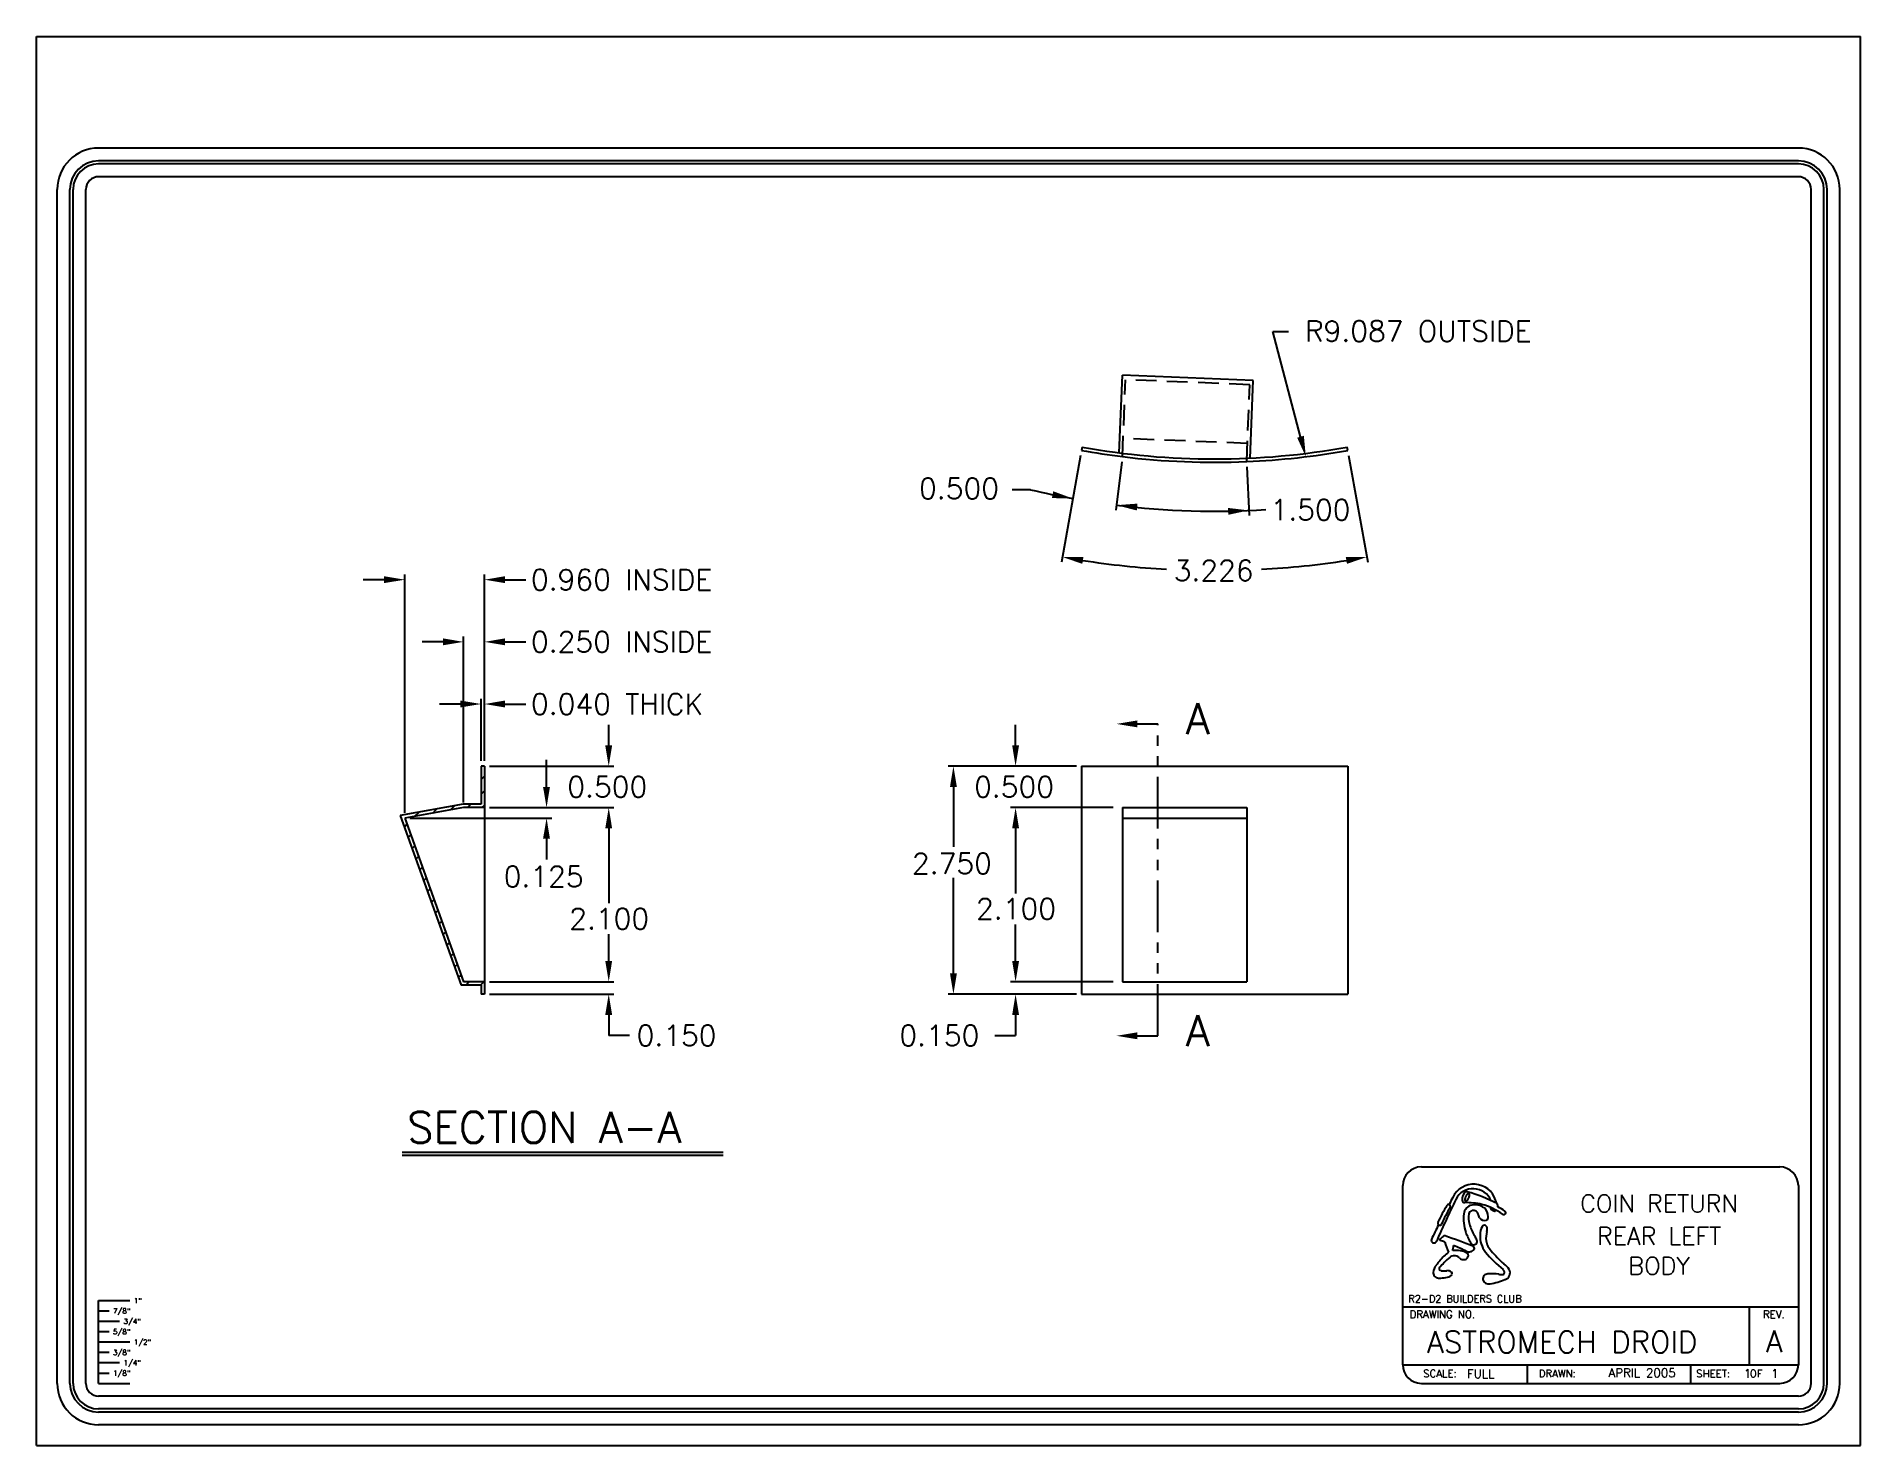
# Model space of a CAD drawing. Extents: x 0 to 22, y 0 to 17.
import ezdxf
from ezdxf.enums import TextEntityAlignment as Align

# ---------------------------------------------------------------- set-up
doc = ezdxf.new("R2010")
doc.units = 0
doc.linetypes.add('HIDDEN', pattern=[0.375, 0.25, -0.125])
doc.linetypes.add('PHANTOM2', pattern=[1.25, 0.625, -0.125, 0.125, -0.125, 0.125, -0.125])
doc.layers.get('0').update_dxf_attribs({"linetype": 'CONTINUOUS'})
for name, color, linetype in [('BODY_-_COIN_RETURN_PANEL_-', 7, 'CONTINUOUS'), ('DIMENSIONS', 1, 'CONTINUOUS'), ('FORM', 5, 'CONTINUOUS')]:
    doc.layers.add(name, color=color, linetype=linetype)
doc.styles.get("Standard").update_dxf_attribs({"font": 'simplex.shx'})

msp = doc.modelspace()

# ---------------------------------------------------------------- linework, layer by layer
for p, q in [((0, 0), (0, 17)), ((0, 17), (22, 17)), ((22, 0), (22, 17)), ((0.75, 0.75), (0.75, 1.75)), ((0.75, 1.75), (1.125, 1.75)), ((0.75, 1.625), (0.875, 1.625)), ((0.75, 1.5), (1, 1.5)), ((0.75, 1.375), (0.875, 1.375)), ((0.75, 1.25), (1.125, 1.25)), ((0.75, 1.125), (0.875, 1.125)), ((0.75, 1), (1, 1)), ((0.75, 0.875), (0.875, 0.875)), ((0.75, 0.75), (1.125, 0.75)), ((0, 0), (22, 0))]:
    msp.add_line(p, q)
at = {"layer": 'BODY_-_COIN_RETURN_PANEL_-'}
for p, q in [((13.06, 11.976), (13.098, 12.915)), ((14.676, 12.851), (13.098, 12.915)), ((14.639, 11.913), (14.676, 12.851)), ((12.612, 12.045), (12.605, 12.006)), ((15.815, 12.006), (15.808, 12.045)), ((5.402, 8.196), (5.362, 8.196)), ((5.362, 8.196), (5.362, 7.736)), ((5.402, 8.196), (5.402, 5.446)), ((12.605, 8.196), (15.815, 8.196)), ((12.605, 8.196), (12.605, 5.446)), ((15.815, 8.196), (15.815, 5.446)), ((5.362, 8.036), (5.402, 8.076)), ((5.148, 7.736), (4.388, 7.602)), ((4.993, 7.668), (5.043, 7.718)), ((5.362, 7.736), (5.148, 7.736)), ((5.198, 7.696), (5.238, 7.736)), ((5.362, 7.86), (5.402, 7.9)), ((5.375, 7.696), (5.402, 7.723)), ((4.388, 7.602), (5.123, 5.556)), ((4.39, 7.596), (4.399, 7.604)), ((4.437, 7.466), (4.468, 7.497)), ((5.152, 7.696), (4.442, 7.571)), ((4.442, 7.571), (5.152, 5.596)), ((4.564, 7.593), (4.614, 7.642)), ((4.779, 7.631), (4.828, 7.68)), ((5.402, 7.696), (5.152, 7.696)), ((13.098, 7.696), (14.597, 7.696)), ((13.098, 7.696), (13.098, 5.596)), ((13.098, 7.571), (14.597, 7.571)), ((14.597, 7.696), (14.597, 5.596)), ((4.484, 7.335), (4.515, 7.367)), ((4.531, 7.205), (4.562, 7.237)), ((4.577, 7.075), (4.609, 7.107)), ((4.624, 6.945), (4.655, 6.977)), ((4.671, 6.815), (4.702, 6.847)), ((4.718, 6.685), (4.749, 6.717)), ((4.764, 6.555), (4.796, 6.587)), ((4.811, 6.425), (4.842, 6.457)), ((4.858, 6.295), (4.889, 6.327)), ((4.905, 6.165), (4.936, 6.196)), ((4.951, 6.035), (4.983, 6.066)), ((4.998, 5.905), (5.029, 5.936)), ((5.045, 5.775), (5.076, 5.806)), ((5.092, 5.645), (5.123, 5.676)), ((5.362, 5.556), (5.123, 5.556)), ((5.402, 5.596), (5.152, 5.596)), ((5.179, 5.556), (5.219, 5.596)), ((5.356, 5.556), (5.396, 5.596)), ((5.362, 5.556), (5.362, 5.446)), ((13.098, 5.596), (14.597, 5.596)), ((5.402, 5.446), (5.362, 5.446)), ((12.605, 5.446), (15.815, 5.446))]:
    msp.add_line(p, q, dxfattribs=at)
at = {"layer": 'BODY_-_COIN_RETURN_PANEL_-', "linetype": 'HIDDEN'}
for p, q in [((13.098, 11.931), (13.136, 12.859)), ((14.634, 12.799), (13.136, 12.859)), ((14.597, 11.871), (14.634, 12.799)), ((14.606, 12.09), (13.107, 12.15))]:
    msp.add_line(p, q, dxfattribs=at)
at = {"layer": 'BODY_-_COIN_RETURN_PANEL_-'}
for radius, start, end in [(9.087, 259.8255, 262.9728), (9.047, 259.8255, 280.1735), (9.087, 262.9728, 272.4414), (9.087, 272.4414, 280.1735)]:
    msp.add_arc((14.21, 20.95), radius, start, end, dxfattribs=at)
at = {"layer": 'DIMENSIONS'}
for p, q in [((15.246, 12.171), (14.91, 13.441)), ((14.91, 13.441), (15.101, 13.441)), ((12.594, 11.944), (12.363, 10.658)), ((15.826, 11.944), (16.057, 10.658)), ((13.091, 11.869), (13.019, 11.283)), ((14.6, 11.809), (14.625, 11.219)), ((11.989, 11.531), (11.766, 11.531)), ((4.192, 10.446), (3.942, 10.446)), ((4.442, 7.634), (4.442, 10.509)), ((5.402, 8.259), (5.402, 10.509)), ((5.652, 10.446), (5.902, 10.446)), ((4.902, 9.696), (4.652, 9.696)), ((5.152, 7.759), (5.152, 9.759)), ((5.402, 8.259), (5.402, 9.759)), ((5.652, 9.696), (5.902, 9.696)), ((5.112, 8.946), (4.862, 8.946)), ((5.362, 8.259), (5.362, 9.009)), ((5.402, 8.259), (5.402, 9.009)), ((5.652, 8.946), (5.902, 8.946)), ((6.902, 8.446), (6.902, 8.696)), ((11.809, 8.446), (11.809, 8.696)), ((13.276, 8.706), (13.526, 8.706)), ((5.464, 8.196), (6.964, 8.196)), ((6.152, 7.946), (6.152, 8.273)), ((12.542, 8.196), (10.997, 8.196)), ((12.542, 8.196), (11.747, 8.196)), ((11.059, 7.946), (11.059, 7.225)), ((4.504, 7.571), (6.214, 7.571)), ((5.464, 7.696), (6.214, 7.696)), ((5.464, 7.696), (6.964, 7.696)), ((5.464, 7.696), (6.964, 7.696)), ((12.988, 7.696), (11.747, 7.696)), ((12.988, 7.696), (11.747, 7.696)), ((6.152, 7.321), (6.152, 7.071)), ((6.902, 7.446), (6.902, 6.543)), ((6.902, 7.446), (6.902, 7.196)), ((11.809, 7.446), (11.809, 7.196)), ((11.809, 7.446), (11.809, 6.661)), ((11.059, 5.696), (11.059, 6.85)), ((6.902, 5.846), (6.902, 6.168)), ((11.809, 5.846), (11.809, 6.286)), ((6.902, 5.846), (6.902, 6.096)), ((11.809, 5.846), (11.809, 6.096)), ((5.464, 5.596), (6.964, 5.596)), ((5.464, 5.596), (6.964, 5.596)), ((12.988, 5.596), (11.747, 5.596)), ((12.988, 5.596), (11.747, 5.596)), ((5.464, 5.446), (6.964, 5.446)), ((12.542, 5.446), (10.997, 5.446)), ((12.542, 5.446), (11.747, 5.446)), ((6.902, 5.196), (6.902, 4.946)), ((11.809, 5.196), (11.809, 4.946)), ((7.152, 4.946), (6.902, 4.946)), ((11.559, 4.946), (11.809, 4.946)), ((13.276, 4.943), (13.526, 4.943)), ((4.412, 3.538), (8.282, 3.538)), ((4.412, 3.502), (8.282, 3.502))]:
    msp.add_line(p, q, dxfattribs=at)
at = {"layer": 'DIMENSIONS', "linetype": 'PHANTOM2'}
msp.add_line((13.526, 4.943), (13.526, 8.706), dxfattribs=at)
at = {"layer": 'DIMENSIONS'}
for radius, start, end in [(9.677, 256.7292, 259.8255), (9.677, 262.9728, 273.6622), (10.394, 261.2037, 266.7989), (10.394, 273.124, 278.7954)]:
    msp.add_arc((14.21, 20.95), radius, start, end, dxfattribs=at)
for points in [[(15.286, 12.182), (15.31, 11.93), (15.205, 12.16)], [(12.263, 11.513), (12.247, 11.431), (12.501, 11.425)], [(13.271, 11.281), (13.279, 11.364), (13.026, 11.345)], [(14.371, 11.312), (14.374, 11.229), (14.622, 11.282)], [(12.614, 10.637), (12.627, 10.719), (12.374, 10.72)], [(15.792, 10.719), (15.806, 10.637), (16.046, 10.72)], [(4.192, 10.488), (4.192, 10.405), (4.442, 10.446)], [(5.652, 10.488), (5.652, 10.405), (5.402, 10.446)], [(4.902, 9.738), (4.902, 9.655), (5.152, 9.696)], [(5.652, 9.738), (5.652, 9.655), (5.402, 9.696)], [(5.112, 8.988), (5.112, 8.905), (5.362, 8.946)], [(5.652, 8.988), (5.652, 8.905), (5.402, 8.946)], [(13.276, 8.748), (13.276, 8.665), (13.026, 8.706)], [(6.86, 8.446), (6.943, 8.446), (6.902, 8.196)], [(11.851, 8.446), (11.768, 8.446), (11.809, 8.196)], [(11.018, 7.946), (11.101, 7.946), (11.059, 8.196)], [(6.11, 7.946), (6.193, 7.946), (6.152, 7.696)], [(6.11, 7.321), (6.193, 7.321), (6.152, 7.571)], [(6.86, 7.446), (6.943, 7.446), (6.902, 7.696)], [(6.86, 7.446), (6.943, 7.446), (6.902, 7.696)], [(11.851, 7.446), (11.768, 7.446), (11.809, 7.696)], [(11.768, 7.446), (11.851, 7.446), (11.809, 7.696)], [(6.86, 5.846), (6.943, 5.846), (6.902, 5.596)], [(6.86, 5.846), (6.943, 5.846), (6.902, 5.596)], [(11.851, 5.846), (11.768, 5.846), (11.809, 5.596)], [(11.768, 5.846), (11.851, 5.846), (11.809, 5.596)], [(11.018, 5.696), (11.101, 5.696), (11.059, 5.446)], [(6.86, 5.196), (6.943, 5.196), (6.902, 5.446)], [(11.851, 5.196), (11.768, 5.196), (11.809, 5.446)], [(13.276, 4.985), (13.276, 4.902), (13.026, 4.943)]]:
    msp.add_solid(points, dxfattribs=at)
at = {"layer": 'FORM'}
for p, q in [((21.25, 15.654), (0.75, 15.654)), ((21.25, 15.5), (0.75, 15.5)), ((21.25, 15.462), (0.75, 15.462)), ((21.25, 15.308), (0.75, 15.308)), ((0.25, 0.75), (0.25, 15.154)), ((0.404, 0.75), (0.404, 15.154)), ((0.442, 0.75), (0.442, 15.154)), ((0.596, 0.75), (0.596, 15.154)), ((21.404, 0.75), (21.404, 15.154)), ((21.558, 0.75), (21.558, 15.154)), ((21.596, 0.75), (21.596, 15.154)), ((21.75, 0.75), (21.75, 15.154)), ((21.25, 0.596), (0.75, 0.596)), ((21.25, 0.442), (0.75, 0.442)), ((21.25, 0.404), (0.75, 0.404)), ((21.25, 0.25), (0.75, 0.25))]:
    msp.add_line(p, q, dxfattribs=at)
at = {"layer": 'FORM', "linetype": 'CONTINUOUS'}
for p, q in [((16.703, 3.361), (21.025, 3.361)), ((16.478, 0.975), (16.478, 3.136)), ((21.25, 3.136), (21.25, 0.975)), ((16.478, 1.673), (21.25, 1.673)), ((20.655, 1.673), (20.655, 0.975)), ((16.478, 0.975), (21.25, 0.975)), ((17.978, 0.975), (17.978, 0.75)), ((19.95, 0.972), (19.95, 0.747)), ((16.703, 0.75), (21.025, 0.75))]:
    msp.add_line(p, q, dxfattribs=at)
at = {"layer": 'FORM', "color": 1}
msp.add_polyline3d([(17.276, 3.04, 0), (17.275, 3.041, 0), (17.274, 3.041, 0), (17.273, 3.041, 0), (17.272, 3.041, 0), (17.27, 3.041, 0), (17.269, 3.041, 0), (17.268, 3.04, 0), (17.267, 3.04, 0), (17.266, 3.039, 0), (17.265, 3.039, 0), (17.263, 3.038, 0), (17.262, 3.037, 0), (17.261, 3.036, 0), (17.259, 3.035, 0), (17.258, 3.034, 0), (17.257, 3.033, 0), (17.255, 3.032, 0), (17.254, 3.03, 0), (17.253, 3.029, 0), (17.252, 3.027, 0), (17.25, 3.025, 0), (17.249, 3.024, 0), (17.248, 3.022, 0), (17.246, 3.02, 0), (17.245, 3.018, 0), (17.244, 3.016, 0), (17.243, 3.014, 0), (17.242, 3.012, 0), (17.241, 3.01, 0), (17.239, 3.008, 0), (17.238, 3.006, 0), (17.237, 3.003, 0), (17.236, 3.001, 0), (17.236, 2.999, 0), (17.235, 2.997, 0), (17.234, 2.995, 0), (17.233, 2.992, 0), (17.233, 2.99, 0), (17.232, 2.988, 0), (17.231, 2.986, 0), (17.231, 2.983, 0), (17.23, 2.981, 0), (17.23, 2.979, 0), (17.23, 2.977, 0), (17.229, 2.975, 0), (17.229, 2.973, 0), (17.229, 2.971, 0), (17.229, 2.969, 0), (17.229, 2.968, 0), (17.229, 2.966, 0), (17.229, 2.964, 0), (17.229, 2.962, 0), (17.23, 2.961, 0), (17.23, 2.96, 0), (17.23, 2.958, 0), (17.231, 2.957, 0), (17.231, 2.956, 0), (17.232, 2.955, 0), (17.232, 2.954, 0), (17.233, 2.953, 0), (17.234, 2.952, 0), (17.234, 2.951, 0), (17.235, 2.951, 0), (17.236, 2.95, 0), (17.237, 2.95, 0), (17.238, 2.95, 0), (17.239, 2.95, 0), (17.24, 2.95, 0), (17.241, 2.95, 0), (17.242, 2.95, 0), (17.244, 2.95, 0), (17.245, 2.951, 0), (17.246, 2.951, 0), (17.247, 2.952, 0), (17.248, 2.953, 0), (17.25, 2.953, 0), (17.251, 2.954, 0), (17.252, 2.955, 0), (17.254, 2.957, 0), (17.255, 2.958, 0), (17.256, 2.959, 0), (17.258, 2.961, 0), (17.259, 2.962, 0), (17.26, 2.964, 0), (17.262, 2.965, 0), (17.263, 2.967, 0), (17.264, 2.969, 0), (17.265, 2.971, 0), (17.267, 2.973, 0), (17.268, 2.975, 0), (17.269, 2.977, 0), (17.27, 2.979, 0), (17.271, 2.981, 0), (17.272, 2.983, 0), (17.273, 2.985, 0), (17.274, 2.987, 0), (17.275, 2.989, 0), (17.276, 2.992, 0), (17.277, 2.994, 0), (17.278, 2.996, 0), (17.279, 2.998, 0), (17.279, 3.001, 0), (17.28, 3.003, 0), (17.28, 3.005, 0), (17.281, 3.007, 0), (17.282, 3.009, 0), (17.282, 3.011, 0), (17.282, 3.014, 0), (17.282, 3.016, 0), (17.283, 3.018, 0), (17.283, 3.019, 0), (17.283, 3.021, 0), (17.283, 3.023, 0), (17.283, 3.025, 0), (17.283, 3.027, 0), (17.283, 3.028, 0), (17.282, 3.03, 0), (17.282, 3.031, 0), (17.282, 3.032, 0), (17.281, 3.034, 0), (17.281, 3.035, 0), (17.28, 3.036, 0), (17.279, 3.037, 0), (17.279, 3.038, 0), (17.278, 3.039, 0), (17.277, 3.039, 0), (17.276, 3.04, 0), (17.276, 3.04, 0)], dxfattribs=at)
at = {"layer": 'FORM'}
for centre, radius, start, end in [((0.75, 15.154), 0.5, 90, 180), ((21.25, 15.154), 0.5, 0, 90), ((0.75, 15.154), 0.346, 90, 180), ((0.75, 15.154), 0.308, 90, 180), ((21.25, 15.154), 0.346, 0, 90), ((21.25, 15.154), 0.308, 0, 90), ((0.75, 15.154), 0.154, 90, 180), ((21.25, 15.154), 0.154, 0, 90), ((0.75, 0.75), 0.5, 180, 270), ((0.75, 0.75), 0.346, 180, 270), ((0.75, 0.75), 0.308, 180, 270), ((0.75, 0.75), 0.154, 180, 270), ((21.25, 0.75), 0.5, 270, 0), ((21.25, 0.75), 0.346, 270, 0), ((21.25, 0.75), 0.308, 270, 0), ((21.25, 0.75), 0.154, 270, 0)]:
    msp.add_arc(centre, radius, start, end, dxfattribs=at)
at = {"layer": 'FORM', "linetype": 'CONTINUOUS'}
for centre, start, end in [((16.703, 3.136), 90, 180), ((21.025, 3.136), 360, 90), ((16.703, 0.975), 180, 270), ((21.025, 0.975), 270, 0)]:
    msp.add_arc(centre, 0.225, start, end, dxfattribs=at)
at = {"layer": 'FORM', "color": 7}
for centre, radius, start, end in [((17.335, 2.875), 0.278, 18.2326, 154.6361), ((17.32, 2.877), 0.22, 85.4854, 155.5007), ((17.329, 2.86), 0.236, 23.4687, 88.1516), ((26.447, -1.666), 10.415, 153.5831, 156.6069), ((24.943, -1.125), 8.874, 152.341, 152.9694), ((17.331, 2.785), 0.116, 99.8697, 175.5952), ((17.352, 2.722), 0.182, 54.1043, 102.9674), ((17.362, 2.758), 0.148, 0.8907, 49.1139), ((17.429, 2.913), 0.124, 333.247, 339.1268), ((17.418, 2.904), 0.19, 5.638, 17.7915), ((25.042, -1.414), 9.096, 153.3711, 154.604), ((17.677, 2.732), 0.466, 172.3003, 200.1263), ((17.548, 2.754), 0.276, 171.5259, 197.4947), ((17.322, 2.787), 0.048, 100.0375, 170.9848), ((17.867, 2.831), 0.604, 195.3231, 209.2908), ((17.324, 2.718), 0.117, 68.785, 94.7421), ((17.307, 2.762), 0.0871, 20.1831, 47.8338), ((17.16, 2.686), 0.253, 14.2811, 24.9473), ((17.465, 2.784), 0.0699, 210.2865, 287.2592), ((17.466, 2.624), 0.0332, 69.7642, 151.8988), ((17.462, 2.621), 0.0368, 357.6694, 65.2511), ((17.471, 2.753), 0.0394, 291.9673, 10.2011), ((17.547, 2.854), 0.00713, 157.3748, 243.1832), ((17.713, 3.159), 0.354, 241.5397, 249.3399), ((17.589, 2.831), 0.00392, 246.7424, 343.5507), ((17.418, 2.904), 0.19, 336.9972, 341.1119), ((16.856, 2.477), 0.0328, 161.1287, 346.893), ((16.933, 2.484), 0.00917, 120.5491, 251.4839), ((17.104, 2.316), 0.248, 124.2548, 135.0129), ((15.699, -0.948), 3.638, 69.2866, 70.2231), ((16.983, 2.502), 0.0272, 76.4452, 134.3635), ((18.095, 2.805), 1.164, 197.5192, 203.9815), ((13.996, -5.973), 9.014, 68.3272, 70.6061), ((18.01, 2.862), 0.824, 200.6463, 210.0465), ((17.335, 2.464), 0.0413, 201.5645, 38.0941), ((16.875, 2.223), 0.561, 28.4319, 33.8655), ((17.717, 2.521), 0.305, 175.9752, 218.045), ((17.588, 2.552), 0.175, 149.9608, 183.0164), ((17.771, 2.498), 0.289, 162.8186, 185.355), ((17.739, 2.527), 0.262, 192.3535, 222.302), ((17.375, 2.614), 0.123, 345.3619, 2.6057), ((18.526, 0.861), 2.105, 137.4564, 141.4055), ((17.686, 1.488), 1.009, 134.541, 138.9147), ((17.16, 2.124), 0.244, 121.505, 139.0958), ((17.302, 1.933), 0.424, 126.6804, 139.7871), ((17.098, 2.205), 0.0841, 90, 125.5975), ((16.737, 2.434), 0.354, 346.5241, 356.715), ((17.125, 2.025), 0.329, 81.0168, 97.6796), ((15.699, -0.948), 3.638, 64.8574, 67.5151), ((17.107, 2.24), 0.0497, 63.4627, 100.742), ((17.111, 2.214), 0.0734, 50.0038, 75.5417), ((17.242, 2.344), 0.112, 221.1819, 237.6838), ((17.146, 2.156), 0.197, 58.748, 81.1062), ((17.213, 2.333), 0.0899, 250.0839, 281.7545), ((17.226, 2.287), 0.0415, 277.7057, 342.6988), ((17.278, 2.412), 0.0742, 243.4858, 285.1066), ((17.236, 2.292), 0.0343, 329.1857, 69.5272), ((17.289, 2.401), 0.0619, 277.7873, 324.4296), ((17.319, 2.379), 0.0245, 325.5245, 75.3405), ((18.685, 3.332), 1.567, 219.6028, 230.5002), ((18.64, 3.253), 1.419, 219.5063, 228.4276), ((17, 2.075), 0.155, 140.5469, 175.5193), ((16.89, 2.087), 0.0444, 178.8843, 204.47), ((16.904, 2.08), 0.0554, 192.6455, 248.2224), ((16.928, 2.126), 0.107, 245.4026, 275.4098), ((16.937, 2.134), 0.0204, 124.2549, 201.2233), ((16.943, 2.137), 0.0267, 201.8253, 267.1645), ((16.926, 2.426), 0.406, 271.6993, 283.3954), ((16.976, 2.347), 0.24, 261.666, 278.334), ((17.014, 2.023), 0.0874, 52.9907, 91.7489), ((16.999, 2.117), 0.0895, 283.5752, 324.5897), ((17.05, 2.075), 0.0238, 337.1416, 47.565), ((17.505, 2.009), 0.0608, 88.4325, 186.6263), ((17.514, 2.021), 0.0727, 195.7266, 285.3807), ((17.556, 1.522), 0.55, 81.4266, 95.2081), ((17.428, 2.665), 0.721, 278.3733, 293.1521), ((17.67, 2.211), 0.149, 257.5181, 277.231), ((17.658, 2.085), 0.0481, 12.0254, 52.1436), ((17.679, 2.089), 0.0274, 292.2603, 12.8674), ((17.545, 1.983), 0.259, 32.9711, 53.7284), ((17.686, 2.084), 0.0865, 287.7475, 27.3521)]:
    msp.add_arc(centre, radius, start, end, dxfattribs=at)
at = {"layer": 'FORM', "color": 5}
for centre, radius, start, end in [((18.671, 1.878), 1.947, 148.4149, 155.1985), ((19.048, 1.745), 2.296, 150.4088, 156.2074), ((17.032, 2.888), 0.0215, 335.3232, 152.6722), ((17.33, 2.97), 0.135, 145.6086, 184.3667), ((17.226, 2.961), 0.0308, 183.998, 273.3138), ((17.247, 3.028), 0.0336, 75.2447, 147.693), ((17.221, 1.871), 1.06, 78.393, 89.648), ((16.847, 1.492), 1.621, 61.6372, 75.392), ((17.209, 2.116), 0.825, 54.9325, 74.1529), ((17.586, 2.891), 0.041, 342.6983, 41.6728), ((17.427, 2.454), 0.469, 52.7669, 65.0636), ((16.926, 2.683), 0.0245, 152.1811, 330.991), ((17.698, 2.808), 0.023, 227.6203, 57.4121)]:
    msp.add_arc(centre, radius, start, end, dxfattribs=at)

# ---------------------------------------------------------------- texts
for s, p in [('1"', (1.174, 1.717)), ('7/8"', (0.924, 1.592)), ('3/4"', (1.049, 1.467)), ('5/8"', (0.924, 1.342)), ('3/8"', (0.924, 1.092)), ('1/2"', (1.174, 1.217)), ('1/8"', (0.924, 0.842)), ('1/4"', (1.049, 0.967))]:
    msp.add_text(s, height=0.0625).set_placement(p)
at = {"layer": 'DIMENSIONS'}
for s, height, p in [('R9.087 OUTSIDE', 0.25, (15.299, 13.321)), ('0.500', 0.25, (10.645, 11.422)), ('1.500', 0.25, (14.884, 11.165)), ('0.960 INSIDE', 0.25, (5.964, 10.321)), ('3.226', 0.25, (13.716, 10.431)), ('0.250 INSIDE', 0.25, (5.964, 9.571)), ('0.040 THICK', 0.25, (5.964, 8.821)), ('A', 0.375, (13.861, 8.581)), ('0.500', 0.25, (6.402, 7.821)), ('0.500', 0.25, (11.309, 7.821)), ('2.750', 0.25, (10.559, 6.898)), ('0.125', 0.25, (5.635, 6.739)), ('2.100', 0.25, (6.425, 6.231)), ('2.100', 0.25, (11.333, 6.349)), ('0.150', 0.25, (7.238, 4.821)), ('0.150', 0.25, (10.408, 4.821)), ('A', 0.375, (13.861, 4.818)), ('SECTION A-A', 0.375, (4.469, 3.651))]:
    msp.add_text(s, height=height, dxfattribs=at).set_placement(p)
at = {"layer": 'FORM'}
for s, height, p in [('COIN RETURN', 0.21167, (19.571, 2.814)), ('REAR LEFT', 0.2117, (19.571, 2.421)), ('BODY', 0.2117, (19.571, 2.062))]:
    msp.add_text(s, height=height, dxfattribs=at).set_placement(p, align=Align.CENTER)
at = {"layer": 'FORM', "color": 7}
msp.add_text('R2-D2 BUILDERS CLUB', height=0.08615, dxfattribs=at).set_placement((16.546, 1.727))
at = {"layer": 'FORM', "linetype": 'CONTINUOUS'}
for s, height, p in [('DRAWING NO.', 0.09003, (16.561, 1.538)), ('SCALE:', 0.09, (16.725, 0.824)), ('DRAWN:', 0.09, (18.119, 0.824)), ('SHEET:   OF', 0.09003, (20.018, 0.823))]:
    msp.add_text(s, height=height, dxfattribs=at).set_placement(p)
msp.add_text('REV.', height=0.09, dxfattribs=at).set_placement((20.955, 1.538), align=Align.CENTER)
at = {"layer": 'FORM'}
for s, height, p in [('ASTROMECH DROID', 0.26052, (16.771, 1.118)), ('A', 0.261, (20.857, 1.128)), ('FULL', 0.1042, (17.254, 0.814)), ('1   1', 0.1042, (20.593, 0.817))]:
    msp.add_text(s, height=height, dxfattribs=at).set_placement(p)
msp.add_text('APRIL 2005', height=0.1042, dxfattribs=at).set_placement((19.77, 0.825), align=Align.RIGHT)

doc.saveas('drawing.dxf')
